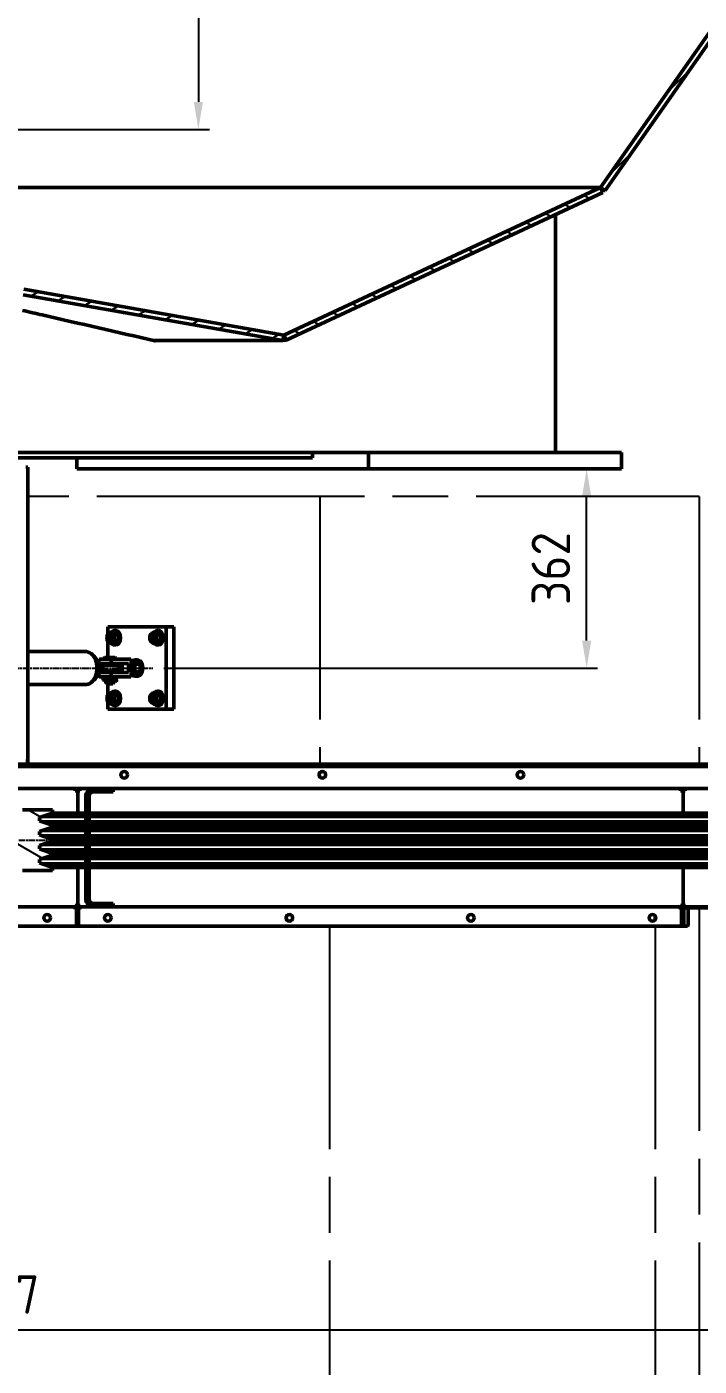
# Model space of a CAD drawing. Header units: millimetres. Extents: x 39335 to 110675, y -13954 to 36506.
# Drawn here: x 95779 to 97001, y 20134 to 22569 of the extents above; entities that cross this region are included whole.
import ezdxf

# ---------------------------------------------------------------- set-up
doc = ezdxf.new("R2010")
doc.units = ezdxf.units.MM
doc.linetypes.add('AM_ISO08W050', pattern=[18, 12, -1.5, 3, -1.5])
for name, color, linetype, lineweight in [('AM_0', 7, 'Continuous', 50), ('AM_4', 3, 'Continuous', 25), ('AM_5', 3, 'Continuous', 25), ('AM_7', 4, 'AM_ISO08W050', 25), ('AM_8', 1, 'Continuous', 25), ('RED', 1, 'Continuous', 9)]:
    doc.layers.add(name, color=color, linetype=linetype, lineweight=lineweight)
doc.styles.add('\\M+5B1EA\\M+5D7BC', font='', dxfattribs={"width": 0.667})
doc.styles.add('Andritz-Norm', font='arial.ttf')
doc.styles.get("Standard").update_dxf_attribs({"font": 'ISOCP.SHX'})
doc.styles.get('\\M+5B1EA\\M+5D7BC').set_extended_font_data('FangSong_GB2312')
doc.dimstyles.new('\\M+5B1EA\\M+5D7BC', dxfattribs={"dimscale": 35, "dimtxt": 3.5, "dimasz": 4, "dimexe": 2, "dimexo": 0, "dimtad": 1, "dimdec": 1, "dimdsep": 46, "dimtxsty": '\\M+5B1EA\\M+5D7BC', "dimcen": 0, "dimdle": 6, "dimazin": 2, "dimtfac": 1, "dimtdec": 1, "dimtmove": 0, "dimatfit": 3, "dimfxl": 0, "dimtolj": 1, "dimtzin": 0, "dimarcsym": 0})
doc.dimstyles.new('Andritz-Bem', dxfattribs={"dimscale": 20, "dimtxt": 3.5, "dimasz": 2.5, "dimexe": 1, "dimexo": 0, "dimgap": 0.8, "dimtad": 1, "dimrnd": 1e-08, "dimtxsty": 'Andritz-Norm', "dimcen": 0.09, "dimdle": 10, "dimclrd": 7, "dimclre": 7, "dimclrt": 179, "dimazin": 2, "dimtfac": 1, "dimtdec": 3, "dimtmove": 0, "dimatfit": 3, "dimldrblk": 'Filled-1', "dimfxl": 0, "dimtolj": 1, "dimtzin": 0, "dimlwd": 25, "dimlwe": 25, "dimarcsym": 0})

# ---------------------------------------------------------------- blocks, each defined once
blk = doc.blocks.new('*D229')
at = {"layer": 'AM_5', "lineweight": 25, "transparency": 16777216}
for p, q in [((3737988.9, -123093.7), (3737988.9, -123742.2)), ((3735361.9, -123207.1), (3735361.9, -123742.2))]:
    blk.add_line(p, q, dxfattribs=at)
at = {"layer": 'AM_5', "transparency": 16777216}
blk.add_line((3737938.9, -123722.2), (3735411.9, -123722.2), dxfattribs=at)
for points in [[(3735411.9, -123713.9), (3735411.9, -123730.5), (3735361.9, -123722.2)], [(3737938.9, -123713.9), (3737938.9, -123730.5), (3737988.9, -123722.2)]]:
    blk.add_solid(points, dxfattribs=at)
at = {"layer": 'DEFPOINTS', "color": 0, "transparency": 16777216}
for p in [(3737988.9, -123073.7), (3735361.9, -123187.1), (3735361.9, -123722.2)]:
    blk.add_point(p, dxfattribs=at)
at = {"layer": 'AM_5', "color": 2, "transparency": 16777216, "insert": (3736055.1, -123657.2), "char_height": 70, "attachment_point": 5}
blk.add_mtext('\\A1;2627', dxfattribs=at)
blk = doc.blocks.new('Filled-1')
at = {"color": 0}
for p, q in [((0, 0), (-1, 0.25)), ((-1, 0.25), (-1, -0.25)), ((-1, 0), (0, 0)), ((-1, -0.25), (0, 0))]:
    blk.add_line(p, q, dxfattribs=at)
at = {"color": 0, "flags": 128}
blk.add_lwpolyline([(-1, -0.25), (0, 0), (-1, 0.25), (-1, -0.25)], dxfattribs=at)
at = {"color": 0}
blk.add_solid([(-1, -0.25), (0, 0), (-1, 0.25), (-1, -0.25)], dxfattribs=at)
blk = doc.blocks.new('*D231')
at = {"layer": 'AM_5', "lineweight": 25, "transparency": 16777216}
for p, q in [((3735381.9, -119346.4), (3736451.6, -119346.4)), ((3735381.9, -121539.4), (3736451.6, -121539.4))]:
    blk.add_line(p, q, dxfattribs=at)
at = {"layer": 'AM_5', "transparency": 16777216}
blk.add_line((3736431.6, -119396.4), (3736431.6, -121489.4), dxfattribs=at)
for points in [[(3736423.3, -119396.4), (3736439.9, -119396.4), (3736431.6, -119346.4)], [(3736423.3, -121489.4), (3736439.9, -121489.4), (3736431.6, -121539.4)]]:
    blk.add_solid(points, dxfattribs=at)
at = {"layer": 'DEFPOINTS', "color": 0, "transparency": 16777216}
for p in [(3735361.9, -119346.4), (3735361.9, -121539.4), (3736431.6, -121539.4)]:
    blk.add_point(p, dxfattribs=at)
at = {"layer": 'AM_5', "color": 2, "transparency": 16777216, "insert": (3736366.6, -120442.9), "char_height": 70, "attachment_point": 5, "rotation": 90}
blk.add_mtext('\\A1;2193', dxfattribs=at)
blk = doc.blocks.new('*D232')
at = {"layer": 'AM_5', "lineweight": 25, "transparency": 16777216}
for p, q in [((3737031.9, -122156.4), (3737157.2, -122156.4)), ((3736369, -122518.4), (3737157.2, -122518.4))]:
    blk.add_line(p, q, dxfattribs=at)
at = {"layer": 'AM_5', "transparency": 16777216}
blk.add_line((3737137.2, -122468.4), (3737137.2, -122206.4), dxfattribs=at)
for points in [[(3737128.9, -122206.4), (3737145.6, -122206.4), (3737137.2, -122156.4)], [(3737128.9, -122468.4), (3737145.6, -122468.4), (3737137.2, -122518.4)]]:
    blk.add_solid(points, dxfattribs=at)
at = {"layer": 'DEFPOINTS', "color": 0, "transparency": 16777216}
for p in [(3737011.9, -122156.4), (3737137.2, -122156.4), (3736349, -122518.4)]:
    blk.add_point(p, dxfattribs=at)
at = {"layer": 'AM_5', "color": 2, "transparency": 16777216, "insert": (3737072.2, -122337.4), "char_height": 70, "attachment_point": 5, "rotation": 90}
blk.add_mtext('\\A1;362', dxfattribs=at)
blk = doc.blocks.new('*D300')
at = {"layer": 'DEFPOINTS', "color": 0, "transparency": 16777216}
for p in [(95021.3, 21655.5), (101539.3, 19414.9), (95021.3, 18107.5)]:
    blk.add_point(p, dxfattribs=at)
at = {"layer": 'RED', "color": 0, "linetype": 'ByBlock', "lineweight": -2, "transparency": 16777216}
for p, q in [((95021.3, 21655.5), (95021.3, 18037.5)), ((101539.3, 19414.9), (101539.3, 18037.5)), ((101399.3, 18107.5), (95161.3, 18107.5))]:
    blk.add_line(p, q, dxfattribs=at)
at = {"layer": 'RED', "color": 0, "transparency": 16777216}
for points in [[(95161.3, 18130.8), (95161.3, 18084.1), (95021.3, 18107.5)], [(101399.3, 18130.8), (101399.3, 18084.1), (101539.3, 18107.5)]]:
    blk.add_solid(points, dxfattribs=at)
at = {"layer": 'RED', "color": 0, "transparency": 16777216, "insert": (98468.9, 18272.3), "char_height": 280, "attachment_point": 5, "style": '\\M+5B1EA\\M+5D7BC'}
blk.add_mtext('\\A1;6518', dxfattribs=at)
blk = doc.blocks.new('rgqwefw')
at = {"layer": 'AM_8'}
h = blk.add_hatch(dxfattribs=at)
h.set_pattern_fill('ANSI31', color=256, scale=254, style=0)
h.set_pattern_definition([(45, (3731708.963, -131509.686), (-22.45064, 22.45064), [])])
h.paths.add_polyline_path([(3737537, -121127.1), (3737528.9, -121121.4), (3737162.4, -121644.8), (3737170.6, -121650.5)])
h = blk.add_hatch(dxfattribs=at)
h.set_pattern_fill('ANSI31', color=256, scale=254, angle=105.0002, style=0)
h.set_pattern_definition([(150.00025, (3731708.963, -131509.686), (-15.87488, -27.496375), [])])
h.paths.add_polyline_path([(3737166.6, -121653.8), (3737162.4, -121644.8), (3736586.9, -121913.1), (3736591.1, -121922.2)])
h = blk.add_hatch(dxfattribs=at)
h.set_pattern_fill('ANSI31', color=256, scale=254, angle=-15, style=0)
h.set_pattern_definition([(30.00002, (3731708.963, -131509.686), (-15.87501, 27.4963), [])])
h.paths.add_polyline_path([(3736585.1, -121923), (3736586.9, -121913.1), (3736114.6, -121829.9), (3736112.9, -121839.7)])
h = blk.add_hatch(dxfattribs=at)
h.set_pattern_fill('ANSI31', color=256, scale=508, angle=15, style=0)
h.set_pattern_definition([(60, (3729991.666, -134858.11), (-54.9926, 31.75002), [])])
edge = h.paths.add_edge_path()
edge.add_ellipse((3736240.9, -122751.4), major_axis=(-8, 0), ratio=1, start_angle=270, end_angle=360)
edge.add_line((3736232.9, -122751.4), (3736232.9, -122938.4))
edge.add_ellipse((3736240.9, -122938.4), major_axis=(0, -8), ratio=1, start_angle=270, end_angle=360)
edge.add_line((3736240.9, -122946.4), (3736276.9, -122946.4))
edge.add_line((3736276.9, -122946.4), (3736276.9, -122952.4))
edge.add_line((3736276.9, -122952.4), (3736240.9, -122952.4))
edge.add_ellipse((3736240.9, -122938.4), major_axis=(-14, 0), ratio=1, start_angle=0, end_angle=90, ccw=False)
edge.add_line((3736226.9, -122938.4), (3736226.9, -122751.4))
edge.add_ellipse((3736240.9, -122751.4), major_axis=(0, 14), ratio=1, start_angle=0, end_angle=90, ccw=False)
edge.add_line((3736240.9, -122737.4), (3736276.9, -122737.4))
edge.add_line((3736276.9, -122737.4), (3736276.9, -122743.4))
edge.add_line((3736276.9, -122743.4), (3736240.9, -122743.4))
h = blk.add_hatch(dxfattribs=at)
h.set_pattern_fill('ANSI31', color=256, scale=508, angle=105.0002, style=0)
h.set_pattern_definition([(150.00025, (3729991.666, -134858.11), (-31.74976, -54.99275), [])])
edge = h.paths.add_edge_path()
edge.add_line((3735161.9, -122871.4), (3735161.9, -122894.9))
edge.add_line((3735161.9, -122894.9), (3735272.9, -122894.9))
edge.add_line((3735272.9, -122894.9), (3735281.7, -122767.9))
edge.add_line((3735281.7, -122767.9), (3735161.9, -122767.9))
edge.add_line((3735161.9, -122767.9), (3735161.9, -122791.4))
edge.add_ellipse((3735151.9, -122791.4), major_axis=(10, 0), ratio=1, start_angle=270, end_angle=360, ccw=False)
edge.add_line((3735151.9, -122801.4), (3734621.9, -122801.4))
edge.add_ellipse((3734621.9, -122791.4), major_axis=(0, -10), ratio=1, start_angle=270, end_angle=360, ccw=False)
edge.add_line((3734611.9, -122791.4), (3734611.9, -122776.1))
edge.add_line((3734611.9, -122776.1), (3734557.1, -122776.1))
edge.add_line((3734557.1, -122776.1), (3734557.1, -122782))
edge.add_line((3734557.1, -122782), (3734575.1, -122788.2))
edge.add_line((3734575.1, -122788.2), (3734580.9, -122790.2))
edge.add_line((3734580.9, -122790.2), (3734580.9, -122796.1))
edge.add_line((3734580.9, -122796.1), (3734575.1, -122798.1))
edge.add_line((3734575.1, -122798.1), (3734557.1, -122804.3))
edge.add_line((3734557.1, -122804.3), (3734557.1, -122807.5))
edge.add_line((3734557.1, -122807.5), (3734575.1, -122813.7))
edge.add_line((3734575.1, -122813.7), (3734580.9, -122815.7))
edge.add_line((3734580.9, -122815.7), (3734580.9, -122821.6))
edge.add_line((3734580.9, -122821.6), (3734575.1, -122823.6))
edge.add_line((3734575.1, -122823.6), (3734557.1, -122829.8))
edge.add_line((3734557.1, -122829.8), (3734557.1, -122833))
edge.add_line((3734557.1, -122833), (3734575.1, -122839.2))
edge.add_line((3734575.1, -122839.2), (3734580.9, -122841.2))
edge.add_line((3734580.9, -122841.2), (3734580.9, -122847.1))
edge.add_line((3734580.9, -122847.1), (3734575.1, -122849.1))
edge.add_line((3734575.1, -122849.1), (3734557.1, -122855.3))
edge.add_line((3734557.1, -122855.3), (3734557.1, -122858.5))
edge.add_line((3734557.1, -122858.5), (3734575.1, -122864.7))
edge.add_line((3734575.1, -122864.7), (3734580.9, -122866.7))
edge.add_line((3734580.9, -122866.7), (3734580.9, -122872.6))
edge.add_line((3734580.9, -122872.6), (3734575.1, -122874.6))
edge.add_line((3734575.1, -122874.6), (3734557.1, -122880.8))
edge.add_line((3734557.1, -122880.8), (3734557.1, -122886.6))
edge.add_line((3734557.1, -122886.6), (3734611.9, -122886.6))
edge.add_line((3734611.9, -122886.6), (3734611.9, -122871.4))
edge.add_ellipse((3734621.9, -122871.4), major_axis=(-10, 0), ratio=1, start_angle=270, end_angle=360, ccw=False)
edge.add_line((3734621.9, -122861.4), (3735151.9, -122861.4))
edge.add_ellipse((3735151.9, -122871.4), major_axis=(0, 10), ratio=1, start_angle=270, end_angle=360, ccw=False)
edge = h.paths.add_edge_path()
edge.add_line((3735561.9, -122791.4), (3735561.9, -122767.9))
edge.add_line((3735561.9, -122767.9), (3735442, -122767.9))
edge.add_line((3735442, -122767.9), (3735450.9, -122894.9))
edge.add_line((3735450.9, -122894.9), (3735561.9, -122894.9))
edge.add_line((3735561.9, -122894.9), (3735561.9, -122871.4))
edge.add_ellipse((3735571.9, -122871.4), major_axis=(-10, 0), ratio=1, start_angle=270, end_angle=360, ccw=False)
edge.add_line((3735571.9, -122861.4), (3736101.9, -122861.4))
edge.add_ellipse((3736101.9, -122871.4), major_axis=(0, 10), ratio=1, start_angle=270, end_angle=360, ccw=False)
edge.add_line((3736111.9, -122871.4), (3736111.9, -122886.6))
edge.add_line((3736111.9, -122886.6), (3736166.7, -122886.6))
edge.add_line((3736166.7, -122886.6), (3736166.7, -122880.8))
edge.add_line((3736166.7, -122880.8), (3736142.9, -122872.6))
edge.add_line((3736142.9, -122872.6), (3736142.9, -122866.7))
edge.add_line((3736142.9, -122866.7), (3736166.7, -122858.5))
edge.add_line((3736166.7, -122858.5), (3736166.7, -122855.3))
edge.add_line((3736166.7, -122855.3), (3736142.9, -122847.1))
edge.add_line((3736142.9, -122847.1), (3736142.9, -122841.2))
edge.add_line((3736142.9, -122841.2), (3736166.7, -122833))
edge.add_line((3736166.7, -122833), (3736166.7, -122829.8))
edge.add_line((3736166.7, -122829.8), (3736142.9, -122821.6))
edge.add_line((3736142.9, -122821.6), (3736142.9, -122815.7))
edge.add_line((3736142.9, -122815.7), (3736166.7, -122807.5))
edge.add_line((3736166.7, -122807.5), (3736166.7, -122804.3))
edge.add_line((3736166.7, -122804.3), (3736142.9, -122796.1))
edge.add_line((3736142.9, -122796.1), (3736142.9, -122790.2))
edge.add_line((3736142.9, -122790.2), (3736166.7, -122782))
edge.add_line((3736166.7, -122782), (3736166.7, -122776.1))
edge.add_line((3736166.7, -122776.1), (3736111.9, -122776.1))
edge.add_line((3736111.9, -122776.1), (3736111.9, -122791.4))
edge.add_ellipse((3736101.9, -122791.4), major_axis=(10, 0), ratio=1, start_angle=270, end_angle=360, ccw=False)
edge.add_line((3736101.9, -122801.4), (3735571.9, -122801.4))
edge.add_ellipse((3735571.9, -122791.4), major_axis=(0, -10), ratio=1, start_angle=270, end_angle=360, ccw=False)
h = blk.add_hatch(dxfattribs=at)
h.set_pattern_fill('ANSI31', color=256, scale=508, angle=-15, style=0)
h.set_pattern_definition([(30, (3729991.666, -134858.11), (-31.75002, 54.9926), [])])
edge = h.paths.add_edge_path()
edge.add_line((3737311.9, -122956.9), (3737311.9, -122987.4))
edge.add_line((3737311.9, -122987.4), (3737313.9, -122987.4))
edge.add_line((3737313.9, -122987.4), (3737313.9, -122956.9))
edge.add_ellipse((3737316.4, -122956.9), major_axis=(-2.5, 0), ratio=1, start_angle=270, end_angle=360, ccw=False)
edge.add_line((3737316.4, -122954.4), (3737819.9, -122954.4))
edge.add_line((3737819.9, -122954.4), (3737819.9, -122952.4))
edge.add_line((3737819.9, -122952.4), (3737316.4, -122952.4))
edge.add_ellipse((3737316.4, -122956.9), major_axis=(0, 4.5), ratio=1, start_angle=0, end_angle=90)
at = {"layer": 'AM_0'}
for p, q in [((3737528.9, -121121.4), (3737162.4, -121644.8)), ((3737170.6, -121650.5), (3737537, -121127.1)), ((3737162.4, -121644.8), (3735361.9, -121644.8)), ((3737162.4, -121644.8), (3735361.9, -121644.8)), ((3737162.4, -121644.8), (3736586.9, -121913.1)), ((3736591.1, -121922.2), (3737166.6, -121653.8)), ((3737166.6, -121653.8), (3737162.4, -121644.8)), ((3737162.4, -121644.8), (3737170.6, -121650.5)), ((3737170.6, -121650.5), (3737165, -121650.5)), ((3737080.3, -122126.4), (3737080.3, -121694.1)), ((3737080.5, -122126.4), (3737080.5, -121694)), ((3736586.9, -121913.1), (3736114.6, -121829.9)), ((3736112.9, -121839.7), (3736585.1, -121923)), ((3736585.1, -121923), (3736350, -121923)), ((3736352.8, -121923.6), (3736352.4, -121923.5)), ((3736353, -121923.5), (3736352.8, -121923.6)), ((3736585.1, -121923), (3736586.9, -121913.1)), ((3736591.1, -121922.2), (3736585.3, -121922.2)), ((3736586.9, -121913.1), (3736591.1, -121922.2)), ((3736638.9, -122126.4), (3735992.4, -122126.4)), ((3736740.7, -122126.4), (3736638.9, -122126.4)), ((3736638.9, -122126.4), (3736638.9, -122136.4)), ((3736740.7, -122126.4), (3736740.7, -122156.4)), ((3737200.3, -122126.4), (3736740.7, -122126.4)), ((3737200.3, -122126.4), (3737200.3, -122156.4)), ((3736638.9, -122136.4), (3735992.4, -122136.4)), ((3736210.4, -122136.4), (3736210.4, -122156.4)), ((3736117.9, -122153.4), (3736121.9, -122153.4)), ((3736121.9, -122691.4), (3736121.9, -122153.4)), ((3736740.7, -122156.4), (3736210.4, -122156.4)), ((3737200.3, -122156.4), (3736740.7, -122156.4)), ((3736266.9, -122457.3), (3736266.9, -122443.4)), ((3736266.9, -122443.4), (3736373, -122443.4)), ((3736373, -122443.4), (3736373, -122593.4)), ((3736387.2, -122443.4), (3736373, -122443.4)), ((3736387.2, -122443.4), (3736387.2, -122593.4)), ((3736268.7, -122458.9), (3736271.3, -122458.9)), ((3736268.7, -122467.9), (3736271.3, -122467.9)), ((3736279, -122453), (3736272.4, -122453)), ((3736285.3, -122458.2), (3736278.8, -122458.2)), ((3736281.1, -122450.4), (3736279.3, -122450.4)), ((3736346.5, -122458.9), (3736349, -122458.9)), ((3736346.5, -122467.9), (3736349, -122467.9)), ((3736356.8, -122453), (3736350.2, -122453)), ((3736363.1, -122458.2), (3736356.5, -122458.2)), ((3736358.9, -122450.4), (3736357.1, -122450.4)), ((3736225.9, -122488.2), (3736121.9, -122488.2)), ((3736266.9, -122499.4), (3736266.9, -122469.5)), ((3736279, -122473.8), (3736272.4, -122473.8)), ((3736285.3, -122468.6), (3736278.8, -122468.6)), ((3736281.1, -122476.4), (3736279.3, -122476.4)), ((3736356.8, -122473.8), (3736350.2, -122473.8)), ((3736363.1, -122468.6), (3736356.5, -122468.6)), ((3736358.9, -122476.4), (3736357.1, -122476.4)), ((3736250, -122511.5), (3736253, -122511.5)), ((3736286.3, -122512.9), (3736256.3, -122512.9)), ((3736261.3, -122499.4), (3736260, -122500.7)), ((3736260, -122500.7), (3736281, -122500.7)), ((3736260, -122500.7), (3736260, -122502.4)), ((3736260.1, -122511.4), (3736280.8, -122511.4)), ((3736261.3, -122499.4), (3736279.6, -122499.4)), ((3736262.5, -122510.4), (3736262.5, -122511.4)), ((3736272.4, -122510.4), (3736304.4, -122510.4)), ((3736309, -122502.4), (3736274.3, -122502.4)), ((3736278.5, -122510.4), (3736278.5, -122511.4)), ((3736279.6, -122499.4), (3736281, -122500.7)), ((3736281, -122500.7), (3736281, -122502.4)), ((3736281.8, -122512.9), (3736281.8, -122510.4)), ((3736286.3, -122512.9), (3736292.8, -122512.9)), ((3736304.4, -122510.4), (3736304.4, -122526.4)), ((3736309.3, -122504.5), (3736316.8, -122504.5)), ((3736316.9, -122511.5), (3736325.3, -122511.5)), ((3736317.9, -122503.4), (3736320, -122503.4)), ((3736250, -122525.3), (3736253, -122525.3)), ((3736255.5, -122534.4), (3736255.5, -122537.4)), ((3736255.5, -122537.4), (3736285.5, -122537.4)), ((3736256.3, -122523.9), (3736286.3, -122523.9)), ((3736265, -122534.4), (3736256.5, -122534.4)), ((3736260.1, -122525.4), (3736280.8, -122525.4)), ((3736261.6, -122538.6), (3736260.1, -122538.6)), ((3736260.1, -122542.6), (3736260.1, -122538.6)), ((3736261.6, -122538.6), (3736264.2, -122538.6)), ((3736262.5, -122525.4), (3736262.5, -122526.4)), ((3736262.5, -122537.4), (3736262.5, -122538.6)), ((3736264.8, -122538.6), (3736264.2, -122538.6)), ((3736264.2, -122542.6), (3736264.2, -122538.6)), ((3736264.8, -122538.6), (3736267.7, -122538.6)), ((3736267.7, -122538.6), (3736267.7, -122542.6)), ((3736304.4, -122526.4), (3736272.4, -122526.4)), ((3736309, -122534.4), (3736274.3, -122534.4)), ((3736278.5, -122525.4), (3736278.5, -122526.4)), ((3736278.5, -122537.4), (3736278.5, -122543.4)), ((3736279, -122538.6), (3736278.5, -122538.6)), ((3736280.9, -122538.6), (3736279, -122538.6)), ((3736281.8, -122526.4), (3736281.8, -122523.9)), ((3736285.5, -122534.4), (3736285.5, -122537.4)), ((3736292.8, -122523.9), (3736286.3, -122523.9)), ((3736309.3, -122532.2), (3736316.8, -122532.2)), ((3736316.9, -122525.3), (3736325.3, -122525.3)), ((3736317.9, -122533.4), (3736320, -122533.4)), ((3736225.9, -122548.5), (3736121.9, -122548.5)), ((3736261.6, -122542.6), (3736260.1, -122542.6)), ((3736261.6, -122542.6), (3736264.2, -122542.6)), ((3736262.5, -122542.6), (3736262.5, -122543.4)), ((3736262.5, -122543.4), (3736278.5, -122543.4)), ((3736264.8, -122547.4), (3736262.5, -122543.4)), ((3736264.8, -122542.6), (3736264.2, -122542.6)), ((3736264.8, -122542.6), (3736267.7, -122542.6)), ((3736264.8, -122547.4), (3736276.2, -122547.4)), ((3736266.9, -122567.3), (3736266.9, -122547.4)), ((3736279, -122563), (3736272.4, -122563)), ((3736276.2, -122547.4), (3736278.5, -122543.4)), ((3736279, -122542.6), (3736278.5, -122542.6)), ((3736280.9, -122542.6), (3736279, -122542.6)), ((3736281.1, -122560.4), (3736279.3, -122560.4)), ((3736356.8, -122563), (3736350.2, -122563)), ((3736358.9, -122560.4), (3736357.1, -122560.4)), ((3736266.9, -122593.4), (3736266.9, -122579.5)), ((3736268.7, -122568.9), (3736271.3, -122568.9)), ((3736268.7, -122577.9), (3736271.3, -122577.9)), ((3736279, -122583.8), (3736272.4, -122583.8)), ((3736285.3, -122568.2), (3736278.8, -122568.2)), ((3736285.3, -122578.6), (3736278.8, -122578.6)), ((3736281.1, -122586.4), (3736279.3, -122586.4)), ((3736346.5, -122568.9), (3736349, -122568.9)), ((3736346.5, -122577.9), (3736349, -122577.9)), ((3736356.8, -122583.8), (3736350.2, -122583.8)), ((3736363.1, -122568.2), (3736356.5, -122568.2)), ((3736363.1, -122578.6), (3736356.5, -122578.6)), ((3736358.9, -122586.4), (3736357.1, -122586.4)), ((3736373, -122593.4), (3736266.9, -122593.4)), ((3736387.2, -122593.4), (3736373, -122593.4)), ((3735541.9, -122697.4), (3737417.8, -122697.4)), ((3736061.9, -122693.4), (3736121.9, -122693.4)), ((3736121.9, -122693.4), (3736121.9, -122691.4)), ((3736121.9, -122693.4), (3736121.9, -122696.4)), ((3737417.9, -122693.4), (3736121.9, -122693.4)), ((3736240.9, -122737.4), (3735541.6, -122737.4)), ((3736212.8, -122741.9), (3736207.5, -122741.9)), ((3736208.5, -122739.4), (3736208.5, -122737.4)), ((3736208.5, -122739.4), (3736210.9, -122739.4)), ((3736210.9, -122737.4), (3736210.9, -122739.4)), ((3736210.9, -122739.4), (3736214.9, -122739.4)), ((3736212.9, -122739.5), (3736211, -122739.5)), ((3736211, -122739.5), (3736211, -122741.9)), ((3736216.3, -122741.9), (3736212.8, -122741.9)), ((3736212.8, -122741.9), (3736212.8, -122782)), ((3736212.9, -122741.9), (3736212.9, -122739.5)), ((3736214.9, -122739.5), (3736212.9, -122739.5)), ((3736212.9, -122739.5), (3736212.9, -122741.9)), ((3736214.9, -122737.4), (3736214.9, -122739.4)), ((3736214.9, -122739.4), (3736216.5, -122739.4)), ((3736216.4, -122739.5), (3736214.9, -122739.5)), ((3736214.9, -122741.9), (3736214.9, -122739.5)), ((3736226.9, -122751.4), (3736226.9, -122938.4)), ((3736232.9, -122938.4), (3736232.9, -122751.4)), ((3736276.9, -122737.4), (3736240.9, -122737.4)), ((3736240.9, -122743.4), (3736276.9, -122743.4)), ((3736276.9, -122743.4), (3736276.9, -122737.4)), ((3737412.9, -122737.4), (3736276.9, -122737.4)), ((3737312.8, -122741.9), (3737307.5, -122741.9)), ((3737308.5, -122739.4), (3737308.5, -122737.4)), ((3737308.5, -122739.4), (3737310.9, -122739.4)), ((3737310.9, -122737.4), (3737310.9, -122739.4)), ((3737310.9, -122739.4), (3737314.9, -122739.4)), ((3737312.9, -122739.5), (3737311, -122739.5)), ((3737311, -122739.5), (3737311, -122741.9)), ((3737312.8, -122741.9), (3737316.3, -122741.9)), ((3737312.8, -122741.9), (3737312.8, -122782)), ((3737312.9, -122739.5), (3737314.9, -122739.5)), ((3737312.9, -122741.9), (3737312.9, -122739.5)), ((3737312.9, -122741.9), (3737312.9, -122739.5)), ((3737314.9, -122737.4), (3737314.9, -122739.4)), ((3737316.5, -122739.4), (3737314.9, -122739.4)), ((3737314.9, -122739.5), (3737316.4, -122739.5)), ((3737314.9, -122739.5), (3737314.9, -122741.9)), ((3736166.7, -122776.1), (3736111.9, -122776.1)), ((3736142.9, -122790.2), (3736166.7, -122782)), ((3736166.7, -122782), (3736166.7, -122776.1)), ((3736226.9, -122782), (3736166.7, -122782)), ((3737796.6, -122782), (3736232.9, -122782)), ((3736142.9, -122796.1), (3736142.9, -122790.2)), ((3736166.7, -122804.3), (3736142.9, -122796.1)), ((3736142.9, -122815.7), (3736166.7, -122807.5)), ((3736226.9, -122788.2), (3736148.7, -122788.2)), ((3736226.9, -122798.1), (3736148.7, -122798.1)), ((3736166.7, -122807.5), (3736166.7, -122804.3)), ((3736226.9, -122804.3), (3736166.7, -122804.3)), ((3736226.9, -122807.5), (3736166.7, -122807.5)), ((3736212.8, -122804.3), (3736212.8, -122807.5)), ((3737814.6, -122788.2), (3736232.9, -122788.2)), ((3737814.6, -122798.1), (3736232.9, -122798.1)), ((3737796.6, -122804.3), (3736232.9, -122804.3)), ((3737796.6, -122807.5), (3736232.9, -122807.5)), ((3737312.8, -122804.3), (3737312.8, -122807.5)), ((3736142.9, -122821.6), (3736142.9, -122815.7)), ((3736166.7, -122829.8), (3736142.9, -122821.6)), ((3736142.9, -122841.2), (3736166.7, -122833)), ((3736226.9, -122813.7), (3736148.7, -122813.7)), ((3736226.9, -122823.6), (3736148.7, -122823.6)), ((3736166.7, -122833), (3736166.7, -122829.8)), ((3736226.9, -122829.8), (3736166.7, -122829.8)), ((3736226.9, -122833), (3736166.7, -122833)), ((3736212.8, -122829.8), (3736212.8, -122833)), ((3737814.6, -122813.7), (3736232.9, -122813.7)), ((3737814.6, -122823.6), (3736232.9, -122823.6)), ((3737796.6, -122829.8), (3736232.9, -122829.8)), ((3737796.6, -122833), (3736232.9, -122833)), ((3737312.8, -122829.8), (3737312.8, -122833)), ((3736142.9, -122847.1), (3736142.9, -122841.2)), ((3736166.7, -122855.3), (3736142.9, -122847.1)), ((3736226.9, -122839.2), (3736148.7, -122839.2)), ((3736226.9, -122849.1), (3736148.7, -122849.1)), ((3736166.7, -122858.5), (3736166.7, -122855.3)), ((3736226.9, -122855.3), (3736166.7, -122855.3)), ((3736212.8, -122855.3), (3736212.8, -122858.5)), ((3737814.6, -122839.2), (3736232.9, -122839.2)), ((3737814.6, -122849.1), (3736232.9, -122849.1)), ((3737796.6, -122855.3), (3736232.9, -122855.3)), ((3737312.8, -122855.3), (3737312.8, -122858.5)), ((3736142.9, -122866.7), (3736166.7, -122858.5)), ((3736142.9, -122872.6), (3736142.9, -122866.7)), ((3736166.7, -122880.8), (3736142.9, -122872.6)), ((3736226.9, -122864.7), (3736148.7, -122864.7)), ((3736226.9, -122874.6), (3736148.7, -122874.6)), ((3736226.9, -122858.5), (3736166.7, -122858.5)), ((3736166.7, -122886.6), (3736166.7, -122880.8)), ((3736226.9, -122880.8), (3736166.7, -122880.8)), ((3736212.8, -122880.8), (3736212.8, -122949.9)), ((3737796.6, -122858.5), (3736232.9, -122858.5)), ((3737814.6, -122864.7), (3736232.9, -122864.7)), ((3737814.6, -122874.6), (3736232.9, -122874.6)), ((3737796.6, -122880.8), (3736232.9, -122880.8)), ((3737312.8, -122880.8), (3737312.8, -122949.9)), ((3736111.9, -122886.6), (3736166.7, -122886.6)), ((3736207.4, -122952.4), (3735316.4, -122952.4)), ((3736207.4, -122954.4), (3736207.4, -122952.4)), ((3736207.4, -122956.9), (3736207.4, -122954.4)), ((3736210, -122949.9), (3736207.5, -122949.9)), ((3736210, -122953.2), (3736210, -122949.9)), ((3736211.9, -122949.9), (3736210, -122949.9)), ((3736211.9, -122956.2), (3736211.9, -122949.9)), ((3736211.9, -122956.2), (3736211.9, -122949.9)), ((3736213.9, -122949.9), (3736211.9, -122949.9)), ((3736213.9, -122949.9), (3736214, -122949.9)), ((3736213.9, -122953.1), (3736213.9, -122949.9)), ((3736214, -122949.9), (3736216.3, -122949.9)), ((3736216.9, -122949.9), (3736216.3, -122949.9)), ((3736216.4, -122954.4), (3736216.4, -122952.4)), ((3736240.9, -122952.4), (3736216.4, -122952.4)), ((3736216.4, -122956.9), (3736216.4, -122954.4)), ((3736276.9, -122946.4), (3736240.9, -122946.4)), ((3736240.9, -122952.4), (3736276.9, -122952.4)), ((3736276.9, -122952.4), (3736276.9, -122946.4)), ((3737307.4, -122952.4), (3736276.9, -122952.4)), ((3737307.4, -122954.4), (3737307.4, -122952.4)), ((3737307.4, -122956.9), (3737307.4, -122954.4)), ((3737310, -122949.9), (3737307.5, -122949.9)), ((3737310, -122953.2), (3737310, -122949.9)), ((3737311.9, -122949.9), (3737310, -122949.9)), ((3737311.9, -122949.9), (3737313.9, -122949.9)), ((3737311.9, -122949.9), (3737311.9, -122956.2)), ((3737311.9, -122956.2), (3737311.9, -122949.9)), ((3737313.9, -122953.1), (3737313.9, -122949.9)), ((3737313.9, -122949.9), (3737314, -122949.9)), ((3737314, -122949.9), (3737316.3, -122949.9)), ((3737316.3, -122949.9), (3737316.9, -122949.9)), ((3737819.9, -122952.4), (3737316.4, -122952.4)), ((3737316.4, -122954.4), (3737819.9, -122954.4)), ((3737321.7, -122954.4), (3737321.7, -122982.4)), ((3736207.4, -122956.9), (3736209.8, -122956.9)), ((3736209.8, -122956.9), (3736209.8, -122987.4)), ((3736209.9, -122956.9), (3736211.9, -122956.9)), ((3736209.9, -122987.4), (3736209.9, -122956.9)), ((3736211.9, -122956.9), (3736211.9, -122987.4)), ((3736211.9, -122987.4), (3736211.9, -122956.9)), ((3736211.9, -122956.9), (3736213.9, -122956.9)), ((3736216.4, -122956.9), (3736213.9, -122956.9)), ((3736213.9, -122987.4), (3736213.9, -122956.9)), ((3736213.9, -122956.9), (3736213.9, -122987.4)), ((3737261.9, -122969.1), (3737261.9, -122975.7)), ((3737307.4, -122956.9), (3737309.8, -122956.9)), ((3737309.8, -122987.4), (3737309.8, -122956.9)), ((3737311.9, -122956.9), (3737309.9, -122956.9)), ((3737309.9, -122956.9), (3737309.9, -122987.4)), ((3737311.9, -122956.9), (3737311.9, -122987.4)), ((3737313.9, -122987.4), (3737313.9, -122956.9)), ((3736209.8, -122987.4), (3735313.9, -122987.4)), ((3736211.9, -122987.4), (3736209.9, -122987.4)), ((3736213.9, -122987.4), (3736211.9, -122987.4)), ((3737309.8, -122987.4), (3736213.9, -122987.4)), ((3736213.9, -122987.4), (3736213.9, -122987.4)), ((3737309.9, -122987.4), (3737311.9, -122987.4)), ((3737311.9, -122987.4), (3737313.9, -122987.4)), ((3737320.6, -122987.4), (3737313.9, -122987.4))]:
    blk.add_line(p, q, dxfattribs=at)
for centre in [(3736296.9, -122712.4), (3736656.9, -122712.4), (3737016.9, -122712.4), (3736156.9, -122972.4), (3736266.9, -122972.4), (3736596.9, -122972.4), (3736926.9, -122972.4), (3737256.9, -122972.4)]:
    blk.add_circle(centre, 6, dxfattribs=at)
for centre, radius, start, end in [((3736270.5, -122518.4), 12.5, 145.9284, 153.8847), ((3736270.5, -122518.4), 12.5, 26.1153, 34.0716), ((3736270.5, -122518.4), 23, 346.1648, 13.8352), ((3736270.5, -122518.4), 12.5, 206.1153, 214.0716), ((3736270.5, -122518.4), 12.5, 325.9284, 333.8847), ((3736280.9, -122540.6), 2, 270, 90), ((3736117.9, -122691.4), 4, 0, 90), ((3736118.9, -122696.4), 3, 340.5288, 0), ((3736240.9, -122751.4), 14, 90, 180), ((3736240.9, -122751.4), 8, 90, 180), ((3736207.4, -122956.9), 4.5, 33.749, 90), ((3736207.4, -122956.9), 2.5, 0, 90), ((3736207.4, -122956.9), 4.5, 0, 33.749), ((3736216.4, -122956.9), 4.5, 146.251, 180), ((3736216.4, -122956.9), 4.5, 90, 146.251), ((3736216.4, -122956.9), 2.5, 90, 180), ((3736240.9, -122938.4), 14, 180, 270), ((3736240.9, -122938.4), 8, 180, 270), ((3737307.4, -122956.9), 4.5, 33.749, 90), ((3737307.4, -122956.9), 2.5, 0, 90), ((3737307.4, -122956.9), 4.5, 0, 33.749), ((3737316.4, -122956.9), 4.5, 90, 180), ((3737316.4, -122956.9), 2.5, 90, 180)]:
    blk.add_arc(centre, radius, start, end, dxfattribs=at)
for centre, major_axis in [((3736268.7, -122463.4), (0, -4.5)), ((3736268.4, -122463.4), (0, -4)), ((3736346.5, -122463.4), (0, -4.5)), ((3736346.1, -122463.4), (0, -4)), ((3736268.7, -122573.4), (0, -4.5)), ((3736268.4, -122573.4), (0, -4)), ((3736346.5, -122573.4), (0, -4.5)), ((3736346.1, -122573.4), (0, -4))]:
    blk.add_ellipse(centre, major_axis=major_axis, ratio=0.707107, dxfattribs=at)
for centre, major_axis, ratio, start_param, end_param in [((3736272, -122463.4), (0, -9), 0.707107, 3.665191, 4.508054), ((3736272, -122463.4), (0, -9), 0.707107, 4.916724, 5.759587), ((3736272, -122463.4), (0, 9), 0.707107, 5.759587, 6.806784), ((3736272, -122463.4), (0, 5.95), 0.707107, 2.428439, 6.996339), ((3736271.3, -122463.4), (0, 4.5), 0.707107, 3.141593, 6.283185), ((3736279.3, -122463.4), (0, -13), 0.707107, 5.638698, 10.069265), ((3736272, -122463.4), (0, 9), 0.707107, 4.712389, 5.759587), ((3736272, -122463.4), (0, 9), 0.707107, 3.665191, 4.712389), ((3736281.1, -122463.4), (0, 13), 0.707107, 3.141593, 6.283185), ((3736349.8, -122463.4), (0, -9), 0.707107, 3.665191, 4.508054), ((3736349.8, -122463.4), (0, -9), 0.707107, 4.916724, 5.759587), ((3736349.8, -122463.4), (0, 9), 0.707107, 5.759587, 6.806784), ((3736349.8, -122463.4), (0, 5.95), 0.707107, 2.428439, 6.996339), ((3736349, -122463.4), (0, 4.5), 0.707107, 3.141593, 6.283185), ((3736357.1, -122463.4), (0, -13), 0.707107, 5.638698, 10.069265), ((3736349.8, -122463.4), (0, 9), 0.707107, 4.712389, 5.759587), ((3736349.8, -122463.4), (0, 9), 0.707107, 3.665191, 4.712389), ((3736358.9, -122463.4), (0, 13), 0.707107, 3.141593, 6.283185), ((3736225.9, -122518.4), (0, -30.2), 0.707107, 0, 3.141593), ((3736272, -122463.4), (0, -9), 0.707107, 5.759587, 6.806784), ((3736349.8, -122463.4), (0, -9), 0.707107, 5.759587, 6.806784), ((3736233, -122518.4), (0, -25), 0.707107, 0.376906, 2.764687), ((3736256.8, -122518.4), (-8.38, 7.4), 0.361823, 5.081558, 5.529353), ((3736252.2, -122518.4), (0, 8), 0.707107, 3.954348, 5.47043), ((3736270.5, -122518.4), (0, 23), 0.707107, 4.470919, 4.953859), ((3736307.4, -122518.4), (0, -11.2), 0.707107, 0.285991, 2.855602), ((3736307.4, -122518.4), (0, 8), 0.707107, 3.590962, 5.833816), ((3736317.9, -122518.4), (0, -15), 0.707107, 5.890175, 9.817788), ((3736320, -122518.4), (0, -15), 0.707107, 0, 3.141593), ((3736256.8, -122518.4), (8.38, 7.4), 0.361823, 3.895425, 4.34322), ((3736267.7, -122540.6), (0, -2), 0.707107, 0, 3.141593), ((3736272, -122573.4), (0, -9), 0.707107, 3.665191, 4.508054), ((3736272, -122573.4), (0, 9), 0.707107, 5.759587, 6.806784), ((3736279.3, -122573.4), (0, -13), 0.707107, 5.638698, 10.069265), ((3736272, -122573.4), (0, 9), 0.707107, 4.712389, 5.759587), ((3736281.1, -122573.4), (0, 13), 0.707107, 3.141593, 6.283185), ((3736349.8, -122573.4), (0, -9), 0.707107, 3.665191, 4.508054), ((3736349.8, -122573.4), (0, 9), 0.707107, 5.759587, 6.806784), ((3736357.1, -122573.4), (0, -13), 0.707107, 5.638698, 10.069265), ((3736349.8, -122573.4), (0, 9), 0.707107, 4.712389, 5.759587), ((3736358.9, -122573.4), (0, 13), 0.707107, 3.141593, 6.283185), ((3736272, -122573.4), (0, -9), 0.707107, 4.916724, 5.759587), ((3736272, -122573.4), (0, -9), 0.707107, 5.759587, 6.806784), ((3736272, -122573.4), (0, 5.95), 0.707107, 2.428439, 6.996339), ((3736271.3, -122573.4), (0, 4.5), 0.707107, 3.141593, 6.283185), ((3736272, -122573.4), (0, 9), 0.707107, 3.665191, 4.712389), ((3736349.8, -122573.4), (0, -9), 0.707107, 4.916724, 5.759587), ((3736349.8, -122573.4), (0, -9), 0.707107, 5.759587, 6.806784), ((3736349.8, -122573.4), (0, 5.95), 0.707107, 2.428439, 6.996339), ((3736349, -122573.4), (0, 4.5), 0.707107, 3.141593, 6.283185), ((3736349.8, -122573.4), (0, 9), 0.707107, 3.665191, 4.712389), ((3736208.5, -122741.9), (0, 4.5), 0.224951, 0.589031, 1.570796), ((3736208.5, -122741.9), (0, 4.5), 0.224951, 0, 0.589031), ((3736208.5, -122741.9), (0, 2.5), 0.224951, 0, 1.570796), ((3736217.3, -122741.9), (0, 4.5), 0.224951, 0.589031, 1.570796), ((3736217.3, -122741.9), (0, 4.5), 0.224951, 0, 0.589031), ((3737308.5, -122741.9), (0, 4.5), 0.224951, 0.589031, 1.570796), ((3737308.5, -122741.9), (0, 4.5), 0.224951, 0, 0.589031), ((3737308.5, -122741.9), (0, 2.5), 0.224951, 0, 1.570796), ((3737317.3, -122741.9), (0, 4.5), 0.224951, 0.589031, 1.570796), ((3737317.3, -122741.9), (0, 4.5), 0.224951, 0, 0.589031), ((3736207, -122949.9), (0, -2.5), 0.224951, 0, 1.570796), ((3736207, -122949.9), (0, 4.5), 0.224951, 4.117515, 4.712389), ((3736216.4, -122949.9), (0, -2.5), 0.224951, 0, 1.570796), ((3737307, -122949.9), (0, -2.5), 0.224951, 0, 1.570796), ((3737307, -122949.9), (0, 4.5), 0.224951, 4.117515, 4.712389), ((3737316.4, -122949.9), (0, -2.5), 0.224951, 0, 1.570796), ((3737320.6, -122982.4), (0, -5), 0.224951, 0, 1.570796)]:
    blk.add_ellipse(centre, major_axis=major_axis, ratio=ratio, start_param=start_param, end_param=end_param, dxfattribs=at)
for points, knots in [([(3736352.4, -121923.5), (3736285.5, -121908.2), (3736215.2, -121892), (3736136, -121873.9), (3736124, -121871.1), (3736111.9, -121868.3)], [0, 0, 0, 0, 26.590535, 26.590535, 31.298913, 31.298913, 31.298913, 31.298913]), ([(3736309, -122534.4), (3736309.2, -122533.2), (3736309.4, -122532.1), (3736309.7, -122528.8), (3736309.8, -122526.6), (3736310, -122522.4), (3736310, -122520.4), (3736310, -122516.4), (3736310, -122514.3), (3736309.8, -122510.1), (3736309.7, -122508), (3736309.4, -122504.7), (3736309.2, -122503.5), (3736309, -122502.4)], [9.733706, 9.733706, 9.733706, 9.733706, 10.062725, 10.062725, 10.653546, 10.653546, 11.244367, 11.244367, 11.835188, 11.835188, 12.426008, 12.426008, 12.755028, 12.755028, 12.755028, 12.755028])]:
    blk.add_open_spline(points, degree=3, knots=knots, dxfattribs=at)
for points, weights in [([(3736353.9, -121923), (3736353.4, -121923.3), (3736353, -121923.5)], [1.00009250336, 1.00004636547, 1]), ([(3736265.7, -122461.9), (3736265.8, -122460.2), (3736266, -122458.2)], [1.01872108286, 1.03365229818, 1.01024915005]), ([(3736266, -122468.6), (3736265.8, -122466.6), (3736265.7, -122464.8)], [1.01024915005, 1.03365229818, 1.01872108286]), ([(3736266, -122458.2), (3736267.4, -122456.8), (3736268.9, -122455.6)], [1.01024915005, 1.04326036721, 1]), ([(3736268.9, -122455.6), (3736270.3, -122454.4), (3736272.4, -122453)], [1, 1.04326036721, 1.01024915005]), ([(3736272.4, -122453), (3736273.7, -122454.4), (3736275.2, -122455.6)], [1.01024915005, 1.04326036721, 1]), ([(3736275.2, -122455.6), (3736276.7, -122456.8), (3736278.8, -122458.2)], [1, 1.04326036721, 1.01024915005]), ([(3736278.8, -122458.2), (3736278.4, -122461), (3736278.4, -122463.4)], [1.01024915005, 1.04326036719, 1]), ([(3736278.4, -122463.4), (3736278.4, -122465.8), (3736278.8, -122468.6)], [1, 1.04326036719, 1.01024915005]), ([(3736282.5, -122455.6), (3736281, -122454.4), (3736279, -122453)], [1, 1.04326036721, 1.01024915005]), ([(3736285.3, -122458.2), (3736284, -122456.8), (3736282.5, -122455.6)], [1.01024915005, 1.04326036721, 1]), ([(3736285.7, -122463.4), (3736285.7, -122461), (3736285.3, -122458.2)], [1, 1.04326036719, 1.01024915005]), ([(3736285.3, -122468.6), (3736285.7, -122465.8), (3736285.7, -122463.4)], [1.01024915005, 1.04326036719, 1]), ([(3736343.5, -122461.9), (3736343.6, -122460.2), (3736343.8, -122458.2)], [1.01872108286, 1.03365229818, 1.01024915005]), ([(3736343.8, -122468.6), (3736343.6, -122466.6), (3736343.5, -122464.8)], [1.01024915005, 1.03365229818, 1.01872108286]), ([(3736343.8, -122458.2), (3736345.2, -122456.8), (3736346.6, -122455.6)], [1.01024915005, 1.04326036721, 1]), ([(3736346.6, -122455.6), (3736348.1, -122454.4), (3736350.2, -122453)], [1, 1.04326036721, 1.01024915005]), ([(3736350.2, -122453), (3736351.5, -122454.4), (3736353, -122455.6)], [1.01024915005, 1.04326036721, 1]), ([(3736353, -122455.6), (3736354.5, -122456.8), (3736356.5, -122458.2)], [1, 1.04326036721, 1.01024915005]), ([(3736356.5, -122458.2), (3736356.2, -122461), (3736356.2, -122463.4)], [1.01024915005, 1.04326036719, 1]), ([(3736356.2, -122463.4), (3736356.2, -122465.8), (3736356.5, -122468.6)], [1, 1.04326036719, 1.01024915005]), ([(3736360.3, -122455.6), (3736358.8, -122454.4), (3736356.8, -122453)], [1, 1.04326036721, 1.01024915005]), ([(3736363.1, -122458.2), (3736361.8, -122456.8), (3736360.3, -122455.6)], [1.01024915005, 1.04326036721, 1]), ([(3736363.5, -122463.4), (3736363.5, -122461), (3736363.1, -122458.2)], [1, 1.04326036719, 1.01024915005]), ([(3736363.1, -122468.6), (3736363.5, -122465.8), (3736363.5, -122463.4)], [1.01024915005, 1.04326036719, 1]), ([(3736268.9, -122471.2), (3736267.4, -122470), (3736266, -122468.6)], [1, 1.04326036721, 1.01024915005]), ([(3736272.4, -122473.8), (3736270.3, -122472.4), (3736268.9, -122471.2)], [1.01024915005, 1.04326036721, 1]), ([(3736275.2, -122471.2), (3736273.7, -122472.4), (3736272.4, -122473.8)], [1, 1.04326036721, 1.01024915005]), ([(3736278.8, -122468.6), (3736276.7, -122470), (3736275.2, -122471.2)], [1.01024915005, 1.04326036721, 1]), ([(3736279, -122473.8), (3736281, -122472.4), (3736282.5, -122471.2)], [1.01024915005, 1.04326036721, 1]), ([(3736282.5, -122471.2), (3736284, -122470), (3736285.3, -122468.6)], [1, 1.04326036721, 1.01024915005]), ([(3736346.6, -122471.2), (3736345.2, -122470), (3736343.8, -122468.6)], [1, 1.04326036721, 1.01024915005]), ([(3736350.2, -122473.8), (3736348.1, -122472.4), (3736346.6, -122471.2)], [1.01024915005, 1.04326036721, 1]), ([(3736353, -122471.2), (3736351.5, -122472.4), (3736350.2, -122473.8)], [1, 1.04326036721, 1.01024915005]), ([(3736356.5, -122468.6), (3736354.5, -122470), (3736353, -122471.2)], [1.01024915005, 1.04326036721, 1]), ([(3736356.8, -122473.8), (3736358.8, -122472.4), (3736360.3, -122471.2)], [1.01024915005, 1.04326036721, 1]), ([(3736360.3, -122471.2), (3736361.8, -122470), (3736363.1, -122468.6)], [1, 1.04326036721, 1.01024915005]), ([(3736253, -122511.5), (3736251.3, -122509.3), (3736248.9, -122507.5)], [1, 1.08890393499, 1.07562451962]), ([(3736250.1, -122508.5), (3736250.7, -122505.7), (3736251.7, -122502.4)], [1.3792226909, 1.32369581604, 1.24264068712]), ([(3736251.7, -122502.4), (3736258.4, -122502.4), (3736274.3, -122502.4)], [1.24264068712, 1.75735931288, 1.24264068712]), ([(3736253, -122525.3), (3736254.4, -122518.4), (3736253, -122511.5)], [1, 1.15470053838, 1]), ([(3736274.3, -122502.4), (3736273, -122506.9), (3736272.4, -122510.4)], [1.24264068712, 1.35332616312, 1.416407865]), ([(3736309.5, -122505.7), (3736312.1, -122508.5), (3736316.9, -122511.5)], [1.04008597505, 1.13103828632, 1]), ([(3736316.9, -122511.5), (3736315.5, -122518.4), (3736316.9, -122525.3)], [1, 1.15470053838, 1]), ([(3736325.3, -122511.5), (3736322.5, -122508), (3736316.8, -122504.5)], [1, 1.15470053838, 1]), ([(3736325.3, -122525.3), (3736326.7, -122518.4), (3736325.3, -122511.5)], [1, 1.15470053838, 1]), ([(3736248.9, -122529.3), (3736251.3, -122527.4), (3736253, -122525.3)], [1.07562451962, 1.08890393499, 1]), ([(3736251.7, -122534.4), (3736250.7, -122531), (3736250.1, -122528.3)], [1.24264068712, 1.32369581604, 1.3792226909]), ([(3736256.5, -122534.4), (3736254.1, -122534.4), (3736251.7, -122534.4)], [1.45102684271, 1.38773380691, 1.24264068712]), ([(3736274.3, -122534.4), (3736268.6, -122534.4), (3736265, -122534.4)], [1.24264068712, 1.38773380691, 1.45102684271]), ([(3736272.4, -122526.4), (3736273, -122529.9), (3736274.3, -122534.4)], [1.416407865, 1.35332616312, 1.24264068712]), ([(3736316.9, -122525.3), (3736312.1, -122528.3), (3736309.5, -122531.1)], [1, 1.13103828632, 1.04008597505]), ([(3736316.8, -122532.2), (3736322.5, -122528.8), (3736325.3, -122525.3)], [1, 1.15470053838, 1]), ([(3736266, -122568.2), (3736267.4, -122566.8), (3736268.9, -122565.6)], [1.01024915005, 1.04326036721, 1]), ([(3736268.9, -122565.6), (3736270.3, -122564.4), (3736272.4, -122563)], [1, 1.04326036721, 1.01024915005]), ([(3736272.4, -122563), (3736273.7, -122564.4), (3736275.2, -122565.6)], [1.01024915005, 1.04326036721, 1]), ([(3736275.2, -122565.6), (3736276.7, -122566.8), (3736278.8, -122568.2)], [1, 1.04326036721, 1.01024915005]), ([(3736282.5, -122565.6), (3736281, -122564.4), (3736279, -122563)], [1, 1.04326036721, 1.01024915005]), ([(3736285.3, -122568.2), (3736284, -122566.8), (3736282.5, -122565.6)], [1.01024915005, 1.04326036721, 1]), ([(3736343.8, -122568.2), (3736345.2, -122566.8), (3736346.6, -122565.6)], [1.01024915005, 1.04326036721, 1]), ([(3736346.6, -122565.6), (3736348.1, -122564.4), (3736350.2, -122563)], [1, 1.04326036721, 1.01024915005]), ([(3736350.2, -122563), (3736351.5, -122564.4), (3736353, -122565.6)], [1.01024915005, 1.04326036721, 1]), ([(3736353, -122565.6), (3736354.5, -122566.8), (3736356.5, -122568.2)], [1, 1.04326036721, 1.01024915005]), ([(3736360.3, -122565.6), (3736358.8, -122564.4), (3736356.8, -122563)], [1, 1.04326036721, 1.01024915005]), ([(3736363.1, -122568.2), (3736361.8, -122566.8), (3736360.3, -122565.6)], [1.01024915005, 1.04326036721, 1]), ([(3736265.7, -122571.9), (3736265.8, -122570.2), (3736266, -122568.2)], [1.01872108286, 1.03365229818, 1.01024915005]), ([(3736266, -122578.6), (3736265.8, -122576.6), (3736265.7, -122574.8)], [1.01024915005, 1.03365229818, 1.01872108286]), ([(3736268.9, -122581.2), (3736267.4, -122580), (3736266, -122578.6)], [1, 1.04326036721, 1.01024915005]), ([(3736272.4, -122583.8), (3736270.3, -122582.4), (3736268.9, -122581.2)], [1.01024915005, 1.04326036721, 1]), ([(3736275.2, -122581.2), (3736273.7, -122582.4), (3736272.4, -122583.8)], [1, 1.04326036721, 1.01024915005]), ([(3736278.8, -122578.6), (3736276.7, -122580), (3736275.2, -122581.2)], [1.01024915005, 1.04326036721, 1]), ([(3736278.8, -122568.2), (3736278.4, -122571), (3736278.4, -122573.4)], [1.01024915005, 1.04326036719, 1]), ([(3736278.4, -122573.4), (3736278.4, -122575.8), (3736278.8, -122578.6)], [1, 1.04326036719, 1.01024915005]), ([(3736279, -122583.8), (3736281, -122582.4), (3736282.5, -122581.2)], [1.01024915005, 1.04326036721, 1]), ([(3736282.5, -122581.2), (3736284, -122580), (3736285.3, -122578.6)], [1, 1.04326036721, 1.01024915005]), ([(3736285.7, -122573.4), (3736285.7, -122571), (3736285.3, -122568.2)], [1, 1.04326036719, 1.01024915005]), ([(3736285.3, -122578.6), (3736285.7, -122575.8), (3736285.7, -122573.4)], [1.01024915005, 1.04326036719, 1]), ([(3736343.5, -122571.9), (3736343.6, -122570.2), (3736343.8, -122568.2)], [1.01872108286, 1.03365229818, 1.01024915005]), ([(3736343.8, -122578.6), (3736343.6, -122576.6), (3736343.5, -122574.8)], [1.01024915005, 1.03365229818, 1.01872108286]), ([(3736346.6, -122581.2), (3736345.2, -122580), (3736343.8, -122578.6)], [1, 1.04326036721, 1.01024915005]), ([(3736350.2, -122583.8), (3736348.1, -122582.4), (3736346.6, -122581.2)], [1.01024915005, 1.04326036721, 1]), ([(3736353, -122581.2), (3736351.5, -122582.4), (3736350.2, -122583.8)], [1, 1.04326036721, 1.01024915005]), ([(3736356.5, -122578.6), (3736354.5, -122580), (3736353, -122581.2)], [1.01024915005, 1.04326036721, 1]), ([(3736356.5, -122568.2), (3736356.2, -122571), (3736356.2, -122573.4)], [1.01024915005, 1.04326036719, 1]), ([(3736356.2, -122573.4), (3736356.2, -122575.8), (3736356.5, -122578.6)], [1, 1.04326036719, 1.01024915005]), ([(3736356.8, -122583.8), (3736358.8, -122582.4), (3736360.3, -122581.2)], [1.01024915005, 1.04326036721, 1]), ([(3736360.3, -122581.2), (3736361.8, -122580), (3736363.1, -122578.6)], [1, 1.04326036721, 1.01024915005]), ([(3736363.5, -122573.4), (3736363.5, -122571), (3736363.1, -122568.2)], [1, 1.04326036719, 1.01024915005]), ([(3736363.1, -122578.6), (3736363.5, -122575.8), (3736363.5, -122573.4)], [1.01024915005, 1.04326036719, 1])]:
    blk.add_rational_spline(points, weights, degree=2, dxfattribs=at)
for points, weights, knots in [([(3736252.1, -122510.4), (3736252.2, -122510.4), (3736255, -122510.4), (3736262.1, -122510.4), (3736272.3, -122510.4), (3736272.4, -122510.4)], [5.16937676944, 5.22795152218, 6.99724011597, 6.12676876857, 4.11026269382, 4.09704936404], [-16.709049, -16.709049, -16.709049, -16.482826, -9.590187, -3.684627, -3.64588, -3.64588, -3.64588]), ([(3736272.4, -122526.4), (3736267.9, -122526.4), (3736258.5, -122526.4), (3736253.9, -122526.4), (3736252.1, -122526.4)], [4.09704936404, 4.78371983155, 6.99724011597, 6.24570354151, 5.16937676944], [-18.496447, -18.496447, -18.496447, -16.482826, -9.590187, -5.433278, -5.433278, -5.433278])]:
    blk.add_rational_spline(points, weights, degree=2, knots=knots, dxfattribs=at)
at = {"layer": 'AM_4'}
blk.add_line((3736353, -121923.5), (3736352.4, -121923.5), dxfattribs=at)
at = {"layer": 'AM_7', "ltscale": 33.781765}
for p, q in [((3736652.3, -122206.4), (3736121.9, -122206.4)), ((3736652.3, -122206.4), (3736652.3, -122693.4)), ((3737341.7, -122206.4), (3736652.3, -122206.4)), ((3737341.7, -122206.4), (3737341.7, -122693.4)), ((3737341.7, -122954.4), (3737341.7, -124506.4)), ((3736670, -122987.4), (3736670, -124506.4)), ((3737261.9, -122987.4), (3737261.9, -124506.4))]:
    blk.add_line(p, q, dxfattribs=at)
at = {"layer": 'AM_7'}
for p, q in [((3735590.5, -122518.4), (3736349, -122518.4)), ((3734557.1, -122831.4), (3738302.7, -122831.4))]:
    blk.add_line(p, q, dxfattribs=at)
at = {"layer": 'AM_5'}
for base, p1, p2, picture, middle in [((3736431.6, -121539.4), (3735361.9, -119346.4), (3735361.9, -121539.4), '*D231', (3736366.6, -120442.9)), ((3737137.2, -122156.4), (3736349, -122518.4), (3737011.9, -122156.4), '*D232', (3737072.2, -122337.4))]:
    dim = blk.add_linear_dim(base=base, p1=p1, p2=p2, angle=90, dimstyle='Andritz-Bem', override={"dimexo": 1, "dimgap": 1.5, "dimdec": 0, "dimtxsty": 'Standard', "dimdle": 0, "dimclrd": 256, "dimclre": 256, "dimclrt": 2, "dimatfit": 2, "dimlwd": 65535}, dxfattribs=at)
    dim.commit()
    dim.dimension.update_dxf_attribs({"geometry": picture, "text_midpoint": middle})
dim = blk.add_linear_dim(base=(3735361.9, -123722.2), p1=(3737988.9, -123073.7), p2=(3735361.9, -123187.1), angle=180, dimstyle='Andritz-Bem', override={"dimexo": 1, "dimgap": 1.5, "dimdec": 0, "dimtxsty": 'Standard', "dimdle": 0, "dimclrd": 256, "dimclre": 256, "dimclrt": 2, "dimatfit": 2, "dimlwd": 65535}, dxfattribs=at)
dim.commit()
dim.dimension.update_dxf_attribs({"geometry": '*D229', "text_midpoint": (3736055.1, -123722.2), "dimtype": 128})

msp = doc.modelspace()

# ---------------------------------------------------------------- block references
at = {"layer": 'RED'}
msp.add_blockref('rgqwefw', (-3640340.58, 143921.29), dxfattribs=at)

# ---------------------------------------------------------------- dimensions: what is measured, and where the dimension line sits
dim = msp.add_linear_dim(base=(95021.27, 18107.45), p1=(101539.29, 19414.91), p2=(95021.27, 21655.5), dimstyle='\\M+5B1EA\\M+5D7BC', override={"dimtxt": 8, "dimdec": 0, "dimarcsym": 1}, dxfattribs=at)
dim.commit()
dim.dimension.update_dxf_attribs({"geometry": '*D300', "text_midpoint": (98468.87, 18107.45), "dimtype": 160})

doc.saveas('drawing.dxf')
